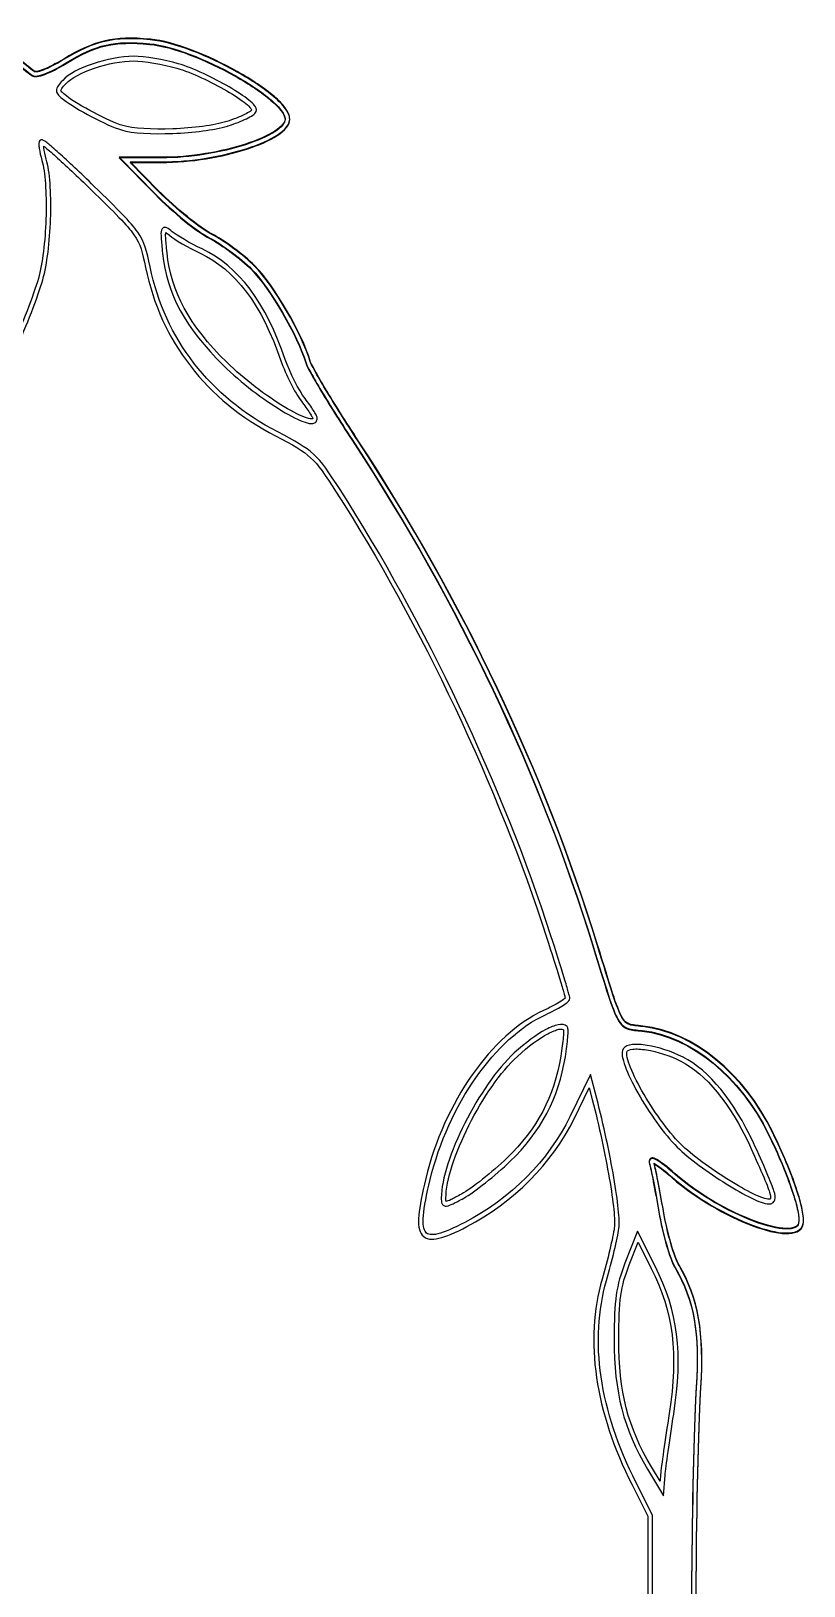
# Model space of a CAD drawing. Extents: x 50.4 to 118.3, y 31.2 to 110.8.
# Drawn here: x 103.13 to 118.32, y 71.01 to 101.59 of the extents above; entities that cross this region are included whole.
import ezdxf

# ---------------------------------------------------------------- set-up
doc = ezdxf.new("R2010")
doc.units = 0
doc.layers.get('0').update_dxf_attribs({"linetype": 'CONTINUOUS'})

msp = doc.modelspace()

# ---------------------------------------------------------------- linework, layer by layer
at = {"color": 7}
for p, q in [((105.142501, 101.00111), (105.142506, 101.00111)), ((105.142512, 101.091593), (105.142506, 101.091545)), ((105.690273, 99.105109), (104.858799, 99.105109)), ((104.858799, 99.105109), (105.564183, 98.38939)), ((103.426911, 99.066877), (103.426911, 99.067406)), ((105.628858, 98.452525), (105.074887, 99.014764)), ((105.074887, 99.014764), (105.690352, 99.014764)), ((105.733662, 97.723267), (105.733683, 97.723267)), ((105.776133, 97.624027), (105.776059, 97.624048)), ((113.487219, 82.042042), (113.487213, 82.042053)), ((113.504811, 81.953687), (113.504782, 81.953687)), ((114.950184, 81.653975), (114.950171, 81.653965)), ((114.95945, 81.564051), (114.959458, 81.564046)), ((114.126044, 81.065801), (113.72142, 80.234327)), ((114.248001, 80.596063), (114.126044, 81.065801)), ((113.802438, 80.194692), (114.100094, 80.806025)), ((114.100094, 80.806025), (114.160554, 80.57348)), ((115.287129, 79.312545), (115.2866, 79.312545)), ((115.049893, 77.985453), (114.803912, 77.355001)), ((115.399225, 77.293507), (115.049893, 77.985453)), ((114.888145, 77.322458), (115.060741, 77.764278)), ((115.060741, 77.764278), (115.318606, 77.252682)), ((114.681439, 75.854319), (114.681439, 75.854848)), ((115.245748, 73.303569), (115.559422, 72.775953)), ((115.493276, 73.064307), (115.323779, 73.349562)), ((115.504124, 73.194532), (115.493276, 73.064307)), ((115.559422, 72.775953), (115.594045, 73.187298)), ((114.942927, 72.995131), (115.255572, 72.378115)), ((115.345617, 72.399147), (115.023672, 73.0358)), ((115.255572, 72.378115), (115.255572, 70.663491)), ((115.345617, 70.663334), (115.345617, 72.399147))]:
    msp.add_line(p, q, dxfattribs=at)
at = {"color": 5}
for p, q in [((105.689673, 99.093425), (104.858198, 99.093425)), ((104.858198, 99.093425), (105.563583, 98.377706)), ((105.628257, 98.440841), (105.074286, 99.00308)), ((105.074286, 99.00308), (105.689752, 99.00308))]:
    msp.add_line(p, q, dxfattribs=at)
for points in [[(103.193263, 100.785425), (103.1396, 100.82698), (102.686525, 101.183919), (102.189709, 101.576074)], [(102.133818, 101.505157), (102.630674, 101.112971), (103.080952, 100.758083), (103.137891, 100.713992)], [(105.471161, 101.416369), (104.745163, 101.482202), (104.388647, 101.400308), (103.76739, 101.026214)], [(103.813819, 100.949125), (104.427353, 101.318576), (104.7457, 101.391389), (105.462813, 101.326363)], [(105.462813, 101.326363), (105.904766, 101.286289), (106.579366, 101.016194), (107.136613, 100.702629)], [(107.180618, 100.781265), (106.615733, 101.099131), (105.940654, 101.3738), (105.471161, 101.416369)], [(103.76739, 101.026214), (103.607055, 100.929665), (103.467651, 100.859553), (103.363797, 100.820024)], [(103.396272, 100.735186), (103.508294, 100.777821), (103.650391, 100.850716), (103.813819, 100.949125)], [(103.137891, 100.713992), (103.169934, 100.689175), (103.208283, 100.688804), (103.250029, 100.69436)], [(103.238223, 100.784366), (103.207603, 100.780292), (103.192273, 100.786218), (103.193263, 100.785425)], [(103.363797, 100.820024), (103.311867, 100.80026), (103.268841, 100.788433), (103.238223, 100.784366)], [(103.250029, 100.69436), (103.291772, 100.69989), (103.340262, 100.71386), (103.396272, 100.735186)], [(107.136613, 100.702629), (107.415237, 100.545847), (107.665073, 100.37781), (107.843548, 100.224622)], [(107.902536, 100.29344), (107.717177, 100.452539), (107.463061, 100.622335), (107.180618, 100.781265)], [(107.843548, 100.224622), (107.932784, 100.148028), (108.004187, 100.075365), (108.051804, 100.01068)], [(108.124747, 100.063998), (108.070989, 100.137023), (107.995217, 100.213893), (107.902536, 100.29344)], [(108.051804, 100.01068), (108.099418, 99.945997), (108.121566, 99.890173), (108.121566, 99.852036)], [(108.212078, 99.852125), (108.212078, 99.921544), (108.178502, 99.990971), (108.124747, 100.063998)], [(108.121566, 99.852036), (108.121566, 99.786091), (108.053836, 99.69691), (107.916411, 99.607605)], [(107.965581, 99.531731), (108.1136, 99.627918), (108.212078, 99.732261), (108.212078, 99.852125)], [(107.916411, 99.607605), (107.778984, 99.518298), (107.579337, 99.430266), (107.343834, 99.353873)], [(107.371819, 99.267664), (107.612376, 99.345694), (107.817565, 99.435542), (107.965581, 99.531731)], [(107.343834, 99.353873), (106.872831, 99.201092), (106.256812, 99.093425), (105.689673, 99.093425)], [(105.689752, 99.00308), (106.26824, 99.00308), (106.890706, 99.111602), (107.371819, 99.267664)], [(105.563583, 98.377706), (105.912843, 98.023193), (106.388776, 97.635679), (106.641553, 97.505925)], [(106.682974, 97.586112), (106.455276, 97.702992), (105.971591, 98.092345), (105.628257, 98.440841)], [(107.524783, 96.959796), (107.303536, 97.18104), (106.930817, 97.458892), (106.682974, 97.586112)], [(106.641553, 97.505925), (106.874183, 97.386513), (107.24878, 97.107986), (107.460624, 96.896142)], [(108.613604, 95.088075), (108.454526, 95.630751), (107.90128, 96.583296), (107.524783, 96.959796)], [(107.460624, 96.896142), (107.813721, 96.543048), (108.376307, 95.577499), (108.527226, 95.062662)], [(108.527226, 95.062662), (108.539767, 95.019865), (108.573155, 94.955619), (108.626444, 94.859057)], [(108.705589, 94.903073), (108.653186, 94.998032), (108.619256, 95.068795), (108.613604, 95.088075)], [(108.626444, 94.859057), (108.679734, 94.762495), (108.751936, 94.638254), (108.838317, 94.494739)], [(108.915912, 94.541337), (108.829912, 94.68422), (108.757993, 94.808114), (108.705589, 94.903073)], [(109.559283, 93.520212), (109.316216, 93.892238), (109.087915, 94.255571), (108.915912, 94.541337)], [(108.838317, 94.494739), (109.011082, 94.207706), (109.240122, 93.843406), (109.483758, 93.470513)], [(109.483758, 93.470513), (111.546881, 90.312793), (113.125607, 86.986581), (114.171841, 83.594628)], [(114.258222, 83.621592), (113.209345, 87.022107), (111.626751, 90.355849), (109.559283, 93.520212)], [(114.171841, 83.594628), (114.43426, 82.74386), (114.547896, 82.34802), (114.663286, 82.144587)], [(114.741912, 82.189119), (114.639402, 82.369843), (114.520774, 82.770387), (114.258222, 83.621592)], [(114.663286, 82.144587), (114.720981, 82.042873), (114.785024, 81.987282), (114.863274, 81.960104)], [(114.892807, 82.045458), (114.833934, 82.06591), (114.793167, 82.098758), (114.741912, 82.189119)], [(114.863274, 81.960104), (114.941522, 81.932926), (115.027337, 81.930806), (115.143359, 81.917728)], [(115.153773, 82.007218), (115.034544, 82.020659), (114.951682, 82.025024), (114.892807, 82.045458)], [(117.709175, 79.917425), (117.13958, 81.081176), (116.151721, 81.894738), (115.153773, 82.007218)], [(115.143359, 81.917728), (116.099497, 81.80996), (117.069224, 81.019629), (117.627961, 79.87806)], [(117.627961, 79.87806), (117.822631, 79.480331), (117.981865, 79.096738), (118.086333, 78.785619)], [(118.172196, 78.814131), (118.066042, 79.130266), (117.905366, 79.516584), (117.709175, 79.917425)], [(115.279278, 79.354087), (115.277162, 79.334826), (115.280601, 79.3189), (115.285999, 79.300861)], [(115.320104, 79.40783), (115.29772, 79.399627), (115.28152, 79.373344), (115.279278, 79.354087)], [(115.285999, 79.300861), (115.298593, 79.258872), (115.327594, 79.125837), (115.360932, 78.954627)], [(115.377465, 79.406242), (115.360532, 79.411692), (115.342474, 79.416005), (115.320104, 79.40783)], [(115.449879, 78.972257), (115.418232, 79.13479), (115.39352, 79.248167), (115.377016, 79.307118)], [(115.377016, 79.307118), (115.380482, 79.305266), (115.38191, 79.305266), (115.3858, 79.302991)], [(115.430692, 79.381451), (115.411218, 79.392642), (115.394407, 79.400818), (115.377465, 79.406242)], [(115.3858, 79.302991), (115.450093, 79.266034), (115.567291, 79.174962), (115.73048, 79.032206)], [(115.789842, 79.100331), (115.625031, 79.244502), (115.508561, 79.336688), (115.430692, 79.381451)], [(115.360932, 78.954627), (115.394266, 78.783418), (115.433245, 78.571228), (115.46945, 78.359315)], [(115.558401, 78.374359), (115.522079, 78.586962), (115.483381, 78.800206), (115.449879, 78.972257)], [(115.73048, 79.032206), (116.197941, 78.623284), (116.80444, 78.280032), (117.309196, 78.091178)], [(117.340653, 78.175837), (116.847363, 78.360402), (116.24695, 78.700463), (115.789842, 79.100331)], [(118.086333, 78.785619), (118.138567, 78.63006), (118.177117, 78.492244), (118.199503, 78.380992)], [(118.287951, 78.399169), (118.264456, 78.515908), (118.225271, 78.656066), (118.172196, 78.814131)], [(115.46945, 78.359315), (115.506048, 78.145103), (115.559475, 77.915587), (115.616728, 77.717494)], [(115.703612, 77.742875), (115.647343, 77.937558), (115.594328, 78.16406), (115.558401, 78.374359)], [(118.199503, 78.380992), (118.221887, 78.269743), (118.226634, 78.183621), (118.217601, 78.139147)], [(118.306551, 78.12115), (118.320653, 78.19049), (118.311446, 78.282432), (118.287951, 78.399169)], [(117.309196, 78.091178), (117.561574, 77.996751), (117.787663, 77.9408), (117.962902, 77.936148)], [(117.965421, 78.026493), (117.80778, 78.030673), (117.587294, 78.083556), (117.340653, 78.175837)], [(118.147838, 78.054398), (118.106743, 78.03474), (118.04424, 78.024403), (117.965421, 78.026493)], [(118.217601, 78.139147), (118.209346, 78.098579), (118.188933, 78.074044), (118.147838, 78.054398)], [(118.187179, 77.972841), (118.247922, 78.001879), (118.292936, 78.054187), (118.306551, 78.12115)], [(115.616728, 77.717494), (115.673981, 77.519403), (115.733214, 77.354475), (115.787779, 77.260675)], [(115.865876, 77.306207), (115.820724, 77.383828), (115.759881, 77.54819), (115.703612, 77.742875)], [(117.962902, 77.936148), (118.050522, 77.933767), (118.126433, 77.943795), (118.187179, 77.972841)], [(115.787779, 77.260675), (116.161521, 76.618153), (116.275181, 75.981401), (116.203772, 74.904746)], [(116.293757, 74.89912), (116.365742, 75.984529), (116.248765, 76.647963), (115.865876, 77.306207)], [(116.203772, 74.904746), (116.167056, 74.351139), (116.127879, 72.785436), (116.116439, 71.41917)], [(116.206939, 71.418196), (116.218369, 72.783311), (116.257507, 74.352552), (116.293757, 74.89912)], [(116.116439, 71.41917), (116.093155, 68.639177), (116.044657, 67.774836), (115.793978, 65.690321)], [(115.883447, 65.679529), (116.134311, 67.76561), (116.183653, 68.637301), (116.206939, 71.418196)]]:
    msp.add_open_spline(points, degree=3, dxfattribs=at)
at = {"color": 7}
for points in [[(103.193863, 100.797109), (103.140198, 100.838667), (102.687123, 101.195603), (102.190309, 101.587758)], [(102.134419, 101.516841), (102.631272, 101.124655), (103.081561, 100.769764), (103.138491, 100.725676)], [(105.471762, 101.428053), (104.745774, 101.493886), (104.389256, 101.411992), (103.767991, 101.037898)], [(103.81442, 100.960809), (104.427962, 101.33026), (104.746311, 101.403073), (105.463414, 101.338047)], [(105.463414, 101.338047), (105.905364, 101.297973), (106.579964, 101.027878), (107.137213, 100.714313)], [(107.181219, 100.792949), (106.616331, 101.110815), (105.941249, 101.385484), (105.471762, 101.428053)], [(103.767991, 101.037898), (103.607664, 100.941349), (103.468252, 100.871237), (103.364398, 100.831708)], [(103.396873, 100.74687), (103.508892, 100.789505), (103.651, 100.8624), (103.81442, 100.960809)], [(104.347722, 100.946334), (104.088835, 100.859114), (103.863585, 100.74611), (103.748276, 100.618705)], [(105.142506, 101.091545), (104.898373, 101.091545), (104.606609, 101.033554), (104.347722, 100.946334)], [(104.376657, 100.86055), (104.627521, 100.945069), (104.912896, 101.00111), (105.142501, 101.00111)], [(105.142506, 101.00111), (105.338607, 101.00111), (105.728778, 100.936933), (105.993618, 100.859)], [(106.01946, 100.945349), (105.744865, 101.02615), (105.357623, 101.091593), (105.142512, 101.091593)], [(107.019915, 100.490078), (106.709043, 100.671966), (106.320474, 100.85678), (106.01946, 100.945349)], [(103.138491, 100.725676), (103.170538, 100.700859), (103.208884, 100.700488), (103.25063, 100.706044)], [(103.238824, 100.79605), (103.208201, 100.791976), (103.192882, 100.797902), (103.193863, 100.797109)], [(103.364398, 100.831708), (103.312471, 100.811944), (103.269444, 100.800117), (103.238824, 100.79605)], [(103.25063, 100.706044), (103.292376, 100.711574), (103.340863, 100.725544), (103.396873, 100.74687)], [(103.748276, 100.618705), (103.709774, 100.576158), (103.680321, 100.542971), (103.658876, 100.512253)], [(103.815449, 100.557727), (103.907945, 100.659927), (104.125789, 100.776032), (104.376657, 100.86055)], [(105.993618, 100.859), (106.282016, 100.774145), (106.668946, 100.590739), (106.974436, 100.412)], [(107.137213, 100.714313), (107.415838, 100.557531), (107.665671, 100.389494), (107.844148, 100.236306)], [(107.903137, 100.305124), (107.717778, 100.464223), (107.463661, 100.634019), (107.181219, 100.792949)], [(103.658876, 100.512253), (103.637419, 100.481535), (103.622218, 100.450248), (103.623734, 100.415101)], [(103.623734, 100.415101), (103.625322, 100.379953), (103.64461, 100.350638), (103.669211, 100.324666)], [(103.669211, 100.324666), (103.693817, 100.298684), (103.725586, 100.272731), (103.767395, 100.239917)], [(103.714156, 100.419233), (103.713915, 100.42479), (103.716934, 100.437172), (103.733285, 100.460577)], [(103.734317, 100.386679), (103.716855, 100.405094), (103.714394, 100.413669), (103.714156, 100.419233)], [(103.733285, 100.460577), (103.749636, 100.483993), (103.777354, 100.515626), (103.815449, 100.557727)], [(103.823201, 100.31123), (103.781945, 100.343608), (103.751766, 100.368251), (103.734317, 100.386679)], [(104.930109, 99.729354), (104.66633, 99.809887), (104.048089, 100.134706), (103.823201, 100.31123)], [(106.974436, 100.412), (107.12718, 100.322631), (107.260006, 100.234512), (107.349608, 100.16137)], [(107.406972, 100.231181), (107.31124, 100.309331), (107.175353, 100.399136), (107.019915, 100.490078)], [(103.767395, 100.239917), (104.012037, 100.047888), (104.614403, 99.731396), (104.903762, 99.643054)], [(107.432284, 100.007891), (107.406302, 99.989873), (107.368311, 99.96791), (107.322213, 99.945362)], [(107.349608, 100.16137), (107.394407, 100.124797), (107.428517, 100.091621), (107.447792, 100.0668)], [(107.51911, 100.122143), (107.492631, 100.15624), (107.45484, 100.192104), (107.406972, 100.231181)], [(107.467424, 100.036828), (107.470202, 100.045163), (107.458269, 100.025901), (107.432284, 100.007891)], [(107.447792, 100.0668), (107.46708, 100.041983), (107.464831, 100.029021), (107.467424, 100.036828)], [(107.483971, 99.933525), (107.515874, 99.955644), (107.54051, 99.971894), (107.552699, 100.008455)], [(107.552699, 100.008455), (107.567251, 100.052127), (107.545582, 100.088046), (107.51911, 100.122143)], [(107.844148, 100.236306), (107.933384, 100.159712), (108.004787, 100.087049), (108.052404, 100.022364)], [(108.125347, 100.075682), (108.071589, 100.148708), (107.995818, 100.225577), (107.903137, 100.305124)], [(108.052404, 100.022364), (108.100019, 99.957681), (108.122167, 99.901857), (108.122167, 99.86372)], [(108.212678, 99.863809), (108.212678, 99.933228), (108.179103, 100.002655), (108.125347, 100.075682)], [(105.911962, 99.665277), (105.511282, 99.649772), (105.119985, 99.671389), (104.930109, 99.729354)], [(106.972881, 99.809453), (106.727379, 99.732441), (106.312645, 99.680789), (105.911962, 99.665277)], [(105.915068, 99.574842), (106.315904, 99.590373), (106.723905, 99.640734), (106.986321, 99.721085)], [(107.322213, 99.945362), (107.230016, 99.900266), (107.105466, 99.851046), (106.972881, 99.809453)], [(106.986321, 99.721085), (106.989629, 99.722144), (106.996508, 99.722144), (106.999762, 99.723202)], [(106.999762, 99.723202), (107.136364, 99.766054), (107.26439, 99.816526), (107.362014, 99.864278)], [(107.362014, 99.864278), (107.410827, 99.888143), (107.452065, 99.911411), (107.483971, 99.933525)], [(108.122167, 99.86372), (108.122167, 99.797775), (108.054439, 99.708594), (107.917012, 99.619289)], [(107.966182, 99.543415), (108.1142, 99.639602), (108.212678, 99.743945), (108.212678, 99.863809)], [(103.2838, 99.398513), (103.281419, 99.387454), (103.280837, 99.3765), (103.280705, 99.364408)], [(103.302401, 99.435206), (103.288722, 99.421527), (103.286076, 99.409594), (103.2838, 99.398513)], [(103.313778, 99.44399), (103.309862, 99.441873), (103.302586, 99.435364), (103.302401, 99.435206)], [(103.324626, 99.448117), (103.321133, 99.447324), (103.317694, 99.446001), (103.313778, 99.44399)], [(103.341691, 99.449176), (103.337299, 99.449705), (103.331637, 99.449969), (103.324626, 99.448117)], [(103.360291, 99.444519), (103.355555, 99.446371), (103.350449, 99.448329), (103.341691, 99.449176)], [(103.386141, 99.430046), (103.377198, 99.435841), (103.369764, 99.44063), (103.360291, 99.444519)], [(103.453319, 99.379921), (103.426003, 99.401855), (103.404014, 99.418465), (103.386141, 99.430046)], [(104.903762, 99.643054), (105.119466, 99.577205), (105.509192, 99.559126), (105.915068, 99.574842)], [(107.917012, 99.619289), (107.779585, 99.529982), (107.579941, 99.44195), (107.344435, 99.365557)], [(107.37242, 99.279348), (107.612979, 99.357378), (107.818166, 99.447226), (107.966182, 99.543415)], [(103.280705, 99.364408), (103.28044, 99.340225), (103.282821, 99.311695), (103.287425, 99.278625)], [(103.287425, 99.278625), (103.296712, 99.212485), (103.31495, 99.128908), (103.340135, 99.041947)], [(103.376786, 99.291164), (103.374669, 99.306033), (103.375198, 99.314765), (103.37414, 99.326822)], [(103.37414, 99.326822), (103.382368, 99.320551), (103.386998, 99.31772), (103.396867, 99.309783)], [(103.426911, 99.067406), (103.402807, 99.150641), (103.385252, 99.23082), (103.376786, 99.291164)], [(103.396867, 99.309783), (103.449025, 99.26792), (103.523296, 99.203716), (103.613392, 99.122712)], [(103.673979, 99.189752), (103.583176, 99.271389), (103.507953, 99.336074), (103.453319, 99.379921)], [(103.613392, 99.122712), (103.793586, 98.960705), (104.037437, 98.731432), (104.300689, 98.474173)], [(104.363859, 98.538628), (104.099873, 98.796605), (103.855581, 99.026477), (103.673979, 99.189752)], [(107.344435, 99.365557), (106.873429, 99.212776), (106.25741, 99.105109), (105.690273, 99.105109)], [(105.690352, 99.014764), (106.268835, 99.014764), (106.891304, 99.123286), (107.37242, 99.279348)], [(103.340135, 99.041947), (103.404355, 98.818009), (103.432007, 98.403217), (103.421783, 97.97121)], [(103.512178, 97.969268), (103.522523, 98.406312), (103.497176, 98.821843), (103.426911, 99.066877)], [(104.300689, 98.474173), (104.779024, 98.006715), (105.01779, 97.771815), (105.149732, 97.582755)], [(105.223754, 97.63429), (105.0828, 97.836262), (104.842204, 98.071159), (104.363859, 98.538628)], [(105.564183, 98.38939), (105.913457, 98.03488), (106.389371, 97.647363), (106.642154, 97.517609)], [(106.683575, 97.597796), (106.455874, 97.714676), (105.97221, 98.104026), (105.628858, 98.452525)], [(103.421783, 97.97121), (103.41157, 97.539207), (103.364469, 97.086989), (103.285875, 96.78162)], [(103.373169, 96.759522), (103.454912, 97.077117), (103.501836, 97.532224), (103.512178, 97.969268)], [(105.149732, 97.582755), (105.281677, 97.393697), (105.312348, 97.247213), (105.377626, 96.935766)], [(105.466118, 96.954229), (105.400824, 97.265747), (105.364709, 97.43232), (105.223754, 97.63429)], [(105.690276, 97.671591), (105.678422, 97.632933), (105.680248, 97.587091), (105.684587, 97.514495)], [(105.733683, 97.723267), (105.709368, 97.713689), (105.696205, 97.690919), (105.690276, 97.671591)], [(105.797226, 97.71861), (105.780319, 97.726336), (105.757969, 97.732845), (105.733662, 97.723267)], [(105.774546, 97.520157), (105.77108, 97.577963), (105.773487, 97.605596), (105.776133, 97.624027)], [(105.776059, 97.624048), (105.791643, 97.614126), (105.811979, 97.600421), (105.845306, 97.572372)], [(105.903162, 97.641095), (105.861395, 97.676242), (105.83105, 97.70314), (105.797226, 97.71861)], [(105.845306, 97.572372), (105.949565, 97.484642), (106.213955, 97.333165), (106.449402, 97.222006)], [(106.48814, 97.303648), (106.258132, 97.412239), (105.987284, 97.570311), (105.903162, 97.641095)], [(107.525383, 96.97148), (107.304123, 97.192722), (106.931423, 97.470574), (106.683575, 97.597796)], [(105.684587, 97.514495), (105.688953, 97.441898), (105.698107, 97.344624), (105.71094, 97.216322)], [(105.800898, 97.225601), (105.788092, 97.35376), (105.778726, 97.450561), (105.774546, 97.520157)], [(108.125765, 95.129104), (107.739487, 96.251824), (107.207463, 96.964053), (106.48814, 97.303648)], [(106.642154, 97.517609), (106.874789, 97.398197), (107.249362, 97.119673), (107.461225, 96.907826)], [(107.976559, 93.703783), (106.633769, 94.401741), (105.765351, 95.526783), (105.466118, 96.954229)], [(105.71094, 97.216322), (105.789804, 96.427499), (106.160348, 95.748811), (106.910349, 95.009737)], [(106.973952, 95.074311), (106.232973, 95.804495), (105.877503, 96.459384), (105.800898, 97.225601)], [(106.449402, 97.222006), (107.140256, 96.895851), (107.658712, 96.2099), (108.040519, 95.100172)], [(108.614205, 95.099759), (108.455132, 95.642435), (107.901864, 96.59498), (107.525383, 96.97148)], [(103.285875, 96.78162), (103.208982, 96.482842), (102.9862, 95.893517), (102.794432, 95.482992)], [(102.876559, 95.444874), (103.070975, 95.861071), (103.293003, 96.448031), (103.373169, 96.759522)], [(105.377626, 96.935766), (105.682119, 95.483228), (106.570624, 94.332782), (107.934575, 93.623823)], [(107.461225, 96.907826), (107.814306, 96.554729), (108.376913, 95.589183), (108.527826, 95.074346)], [(108.514372, 94.361709), (108.393664, 94.51997), (108.214245, 94.871873), (108.125765, 95.129104)], [(106.910349, 95.009737), (107.253005, 94.672073), (107.696743, 94.338984), (108.057048, 94.120904)], [(108.103599, 94.198398), (107.750107, 94.412353), (107.309978, 94.74318), (106.973952, 95.074311)], [(108.040519, 95.100172), (108.132803, 94.831887), (108.309376, 94.481557), (108.442564, 94.306938)], [(108.527826, 95.074346), (108.540367, 95.031555), (108.573755, 94.967303), (108.627045, 94.870741)], [(108.70619, 94.914757), (108.653784, 95.009716), (108.619862, 95.080474), (108.614205, 95.099759)], [(108.627045, 94.870741), (108.680335, 94.774179), (108.752534, 94.649938), (108.838918, 94.506423)], [(108.916512, 94.553021), (108.83051, 94.695904), (108.758596, 94.819798), (108.70619, 94.914757)], [(108.838918, 94.506423), (109.011686, 94.21939), (109.240722, 93.85509), (109.484358, 93.482197)], [(109.559884, 93.531896), (109.316816, 93.903922), (109.088518, 94.267255), (108.916512, 94.553021)], [(108.542333, 93.979804), (108.436384, 94.013594), (108.280346, 94.091419), (108.103599, 94.198398)], [(108.442564, 94.306938), (108.505331, 94.224642), (108.562349, 94.143198), (108.603277, 94.079044)], [(108.679221, 94.127616), (108.636472, 94.194622), (108.578549, 94.277566), (108.514372, 94.361709)], [(108.057048, 94.120904), (108.237203, 94.011864), (108.395595, 93.931576), (108.514901, 93.893526)], [(108.514901, 93.893526), (108.574557, 93.874503), (108.623931, 93.864562), (108.668897, 93.872333)], [(108.653437, 93.961204), (108.636239, 93.958241), (108.595308, 93.962791), (108.542333, 93.979804)], [(108.603277, 94.079044), (108.62373, 94.046969), (108.640078, 94.018994), (108.650818, 93.998431)], [(108.650818, 93.998431), (108.656189, 93.988139), (108.660025, 93.979672), (108.662195, 93.974142)], [(108.663253, 93.9643), (108.66347, 93.964546), (108.66193, 93.962712), (108.653437, 93.961204)], [(108.662195, 93.974142), (108.664312, 93.968612), (108.664312, 93.964644), (108.664312, 93.972555)], [(108.664312, 93.972555), (108.664312, 93.964353), (108.662989, 93.964035), (108.663253, 93.9643)], [(108.668897, 93.872333), (108.691386, 93.876222), (108.713902, 93.886277), (108.730394, 93.90489)], [(108.730897, 94.040283), (108.718197, 94.064598), (108.700594, 94.094112), (108.679221, 94.127616)], [(108.730394, 93.90489), (108.746877, 93.923517), (108.754153, 93.948528), (108.754153, 93.972586)], [(108.746401, 94.00721), (108.742379, 94.017449), (108.737247, 94.028112), (108.730897, 94.040283)], [(108.754153, 93.972586), (108.754153, 93.988673), (108.750423, 93.996955), (108.746401, 94.00721)], [(107.934575, 93.623823), (108.630022, 93.262342), (108.679927, 93.21628), (109.126234, 92.520532)], [(109.202323, 92.568966), (108.755132, 93.266091), (108.673614, 93.341463), (107.976559, 93.703783)], [(109.484358, 93.482197), (111.547471, 90.324477), (113.1262, 86.998265), (114.172442, 83.606312)], [(114.258823, 83.633276), (113.209938, 87.033791), (111.627341, 90.367533), (109.559884, 93.531896)], [(109.126234, 92.520532), (110.798853, 89.913071), (112.306185, 86.722707), (113.261383, 83.768094)], [(113.347288, 83.795343), (112.389391, 86.758301), (110.879699, 89.954087), (109.202323, 92.568966)], [(113.609805, 82.963353), (113.542464, 83.184743), (113.44937, 83.479592), (113.347288, 83.795343)], [(113.261383, 83.768094), (113.363322, 83.452777), (113.455741, 83.157811), (113.522866, 82.937138)], [(114.172442, 83.606312), (114.434855, 82.755544), (114.548497, 82.359704), (114.663887, 82.156271)], [(114.742513, 82.200803), (114.640005, 82.381527), (114.521369, 82.782071), (114.258823, 83.633276)], [(113.522866, 82.937138), (113.556428, 82.826802), (113.58376, 82.734774), (113.602447, 82.66842)], [(113.689387, 82.693084), (113.67039, 82.760497), (113.643476, 82.852657), (113.609805, 82.963353)], [(113.602447, 82.66842), (113.611787, 82.635243), (113.618878, 82.608576), (113.62364, 82.589354)], [(113.6288, 82.569722), (113.625254, 82.565674), (113.619328, 82.56025), (113.6102, 82.552683)], [(113.62364, 82.589354), (113.627133, 82.575278), (113.628138, 82.571812), (113.6288, 82.569722)], [(113.711612, 82.610918), (113.706452, 82.631767), (113.698885, 82.659376), (113.689387, 82.693084)], [(113.720396, 82.562343), (113.720396, 82.583139), (113.716771, 82.590074), (113.711612, 82.610918)], [(113.200408, 82.322207), (112.183151, 81.855532), (111.248621, 80.513253), (110.885819, 79.020083)], [(113.517701, 82.488088), (113.437257, 82.438468), (113.324383, 82.379079), (113.200408, 82.322207)], [(113.238246, 82.239882), (113.365145, 82.298095), (113.480461, 82.359082), (113.565355, 82.411448)], [(113.6102, 82.552683), (113.589827, 82.53575), (113.557923, 82.512897), (113.517701, 82.488088)], [(113.565355, 82.411448), (113.607802, 82.437642), (113.642259, 82.461214), (113.668194, 82.482761)], [(113.668194, 82.482761), (113.681158, 82.49353), (113.692191, 82.50369), (113.701266, 82.5148)], [(113.701266, 82.5148), (113.710342, 82.525912), (113.720396, 82.537924), (113.720396, 82.562343)], [(110.973783, 78.99822), (111.331071, 80.468703), (112.262023, 81.792035), (113.238246, 82.239882)], [(113.487213, 82.042053), (113.417932, 82.028136), (113.337605, 81.995735), (113.247435, 81.947486)], [(113.664468, 82.008969), (113.621246, 82.052194), (113.5565, 82.055951), (113.487219, 82.042042)], [(113.504782, 81.953687), (113.556381, 81.964059), (113.581638, 81.955804), (113.594182, 81.945935)], [(113.683068, 81.965562), (113.681216, 81.978421), (113.684127, 81.989401), (113.664468, 82.008969)], [(113.686164, 81.921638), (113.685971, 81.938387), (113.684841, 81.9527), (113.683068, 81.965562)], [(114.663887, 82.156271), (114.721582, 82.054557), (114.785624, 81.998966), (114.863875, 81.971788)], [(114.893408, 82.057142), (114.834535, 82.077594), (114.793768, 82.110442), (114.742513, 82.200803)], [(114.863875, 81.971788), (114.942123, 81.94461), (115.027938, 81.94249), (115.14396, 81.929412)], [(115.154374, 82.018902), (115.035145, 82.032343), (114.952283, 82.036708), (114.893408, 82.057142)], [(117.709775, 79.929109), (117.140175, 81.09286), (116.152306, 81.906422), (115.154374, 82.018902)], [(113.247435, 81.947486), (113.067095, 81.850987), (112.848189, 81.691414), (112.626286, 81.4886)], [(112.687288, 81.421936), (112.904725, 81.62067), (113.119281, 81.776641), (113.289837, 81.867904)], [(113.289837, 81.867904), (113.375115, 81.913537), (113.449632, 81.942609), (113.504811, 81.953687)], [(113.590081, 81.800724), (113.581931, 81.701111), (113.56513, 81.567528), (113.542022, 81.425555)], [(113.595769, 81.920614), (113.596034, 81.891976), (113.594182, 81.850532), (113.590081, 81.800724)], [(113.594182, 81.945935), (113.594975, 81.939479), (113.595505, 81.932124), (113.595769, 81.920614)], [(113.631395, 81.411075), (113.654837, 81.555108), (113.671554, 81.690459), (113.679973, 81.79348)], [(113.679973, 81.79348), (113.68418, 81.844991), (113.686561, 81.888145), (113.686164, 81.921638)], [(114.950171, 81.653965), (114.869719, 81.645763), (114.801658, 81.625742), (114.76672, 81.569213)], [(115.238538, 81.638471), (115.129194, 81.655933), (115.030634, 81.662177), (114.950184, 81.653975)], [(115.14396, 81.929412), (116.100082, 81.821644), (117.06982, 81.031313), (117.628562, 79.889744)], [(112.626286, 81.4886), (112.284269, 81.176021), (111.928767, 80.647662), (111.655802, 80.105221)], [(111.736441, 80.064396), (112.005787, 80.59964), (112.359829, 81.122658), (112.687288, 81.421936)], [(113.542022, 81.425555), (113.412873, 80.632046), (113.07544, 79.992709), (112.484207, 79.423093)], [(112.546707, 79.357969), (113.149962, 79.939166), (113.499455, 80.600407), (113.631395, 81.411075)], [(114.76672, 81.569213), (114.741478, 81.52837), (114.74259, 81.479969), (114.751215, 81.423486)], [(114.751215, 81.423486), (114.759841, 81.367006), (114.778965, 81.300717), (114.80651, 81.226083)], [(114.840599, 81.436927), (114.833456, 81.483779), (114.839276, 81.514611), (114.843695, 81.521678)], [(114.891241, 81.257611), (114.86502, 81.328646), (114.847746, 81.390077), (114.840599, 81.436927)], [(114.843695, 81.521678), (114.852506, 81.535939), (114.891166, 81.557098), (114.95945, 81.564051)], [(114.959458, 81.564046), (115.027744, 81.571005), (115.119978, 81.566163), (115.224041, 81.549573)], [(115.224041, 81.549573), (115.432171, 81.516358), (115.687221, 81.436972), (115.904105, 81.326331)], [(115.944954, 81.40696), (115.718185, 81.522647), (115.457229, 81.603572), (115.238538, 81.638471)], [(117.3304, 79.719726), (116.947683, 80.545339), (116.460691, 81.143843), (115.944954, 81.40696)], [(114.80651, 81.226083), (114.861599, 81.076813), (114.950735, 80.894121), (115.059209, 80.701568)], [(115.137737, 80.746015), (115.030925, 80.935618), (114.943673, 81.115543), (114.891241, 81.257611)], [(115.904105, 81.326331), (116.390663, 81.078096), (116.871348, 80.495563), (117.248726, 79.68147)], [(115.892731, 79.703184), (115.644501, 79.947339), (115.351362, 80.366804), (115.137737, 80.746015)], [(114.160554, 80.57348), (114.29587, 80.05309), (114.415107, 79.4922), (114.494903, 79.025255)], [(114.583898, 79.040601), (114.503615, 79.510408), (114.384045, 80.072868), (114.248001, 80.596063)], [(115.059209, 80.701568), (115.276154, 80.316459), (115.570143, 79.894401), (115.829704, 79.639099)], [(113.72142, 80.234327), (113.306093, 79.380837), (112.549294, 78.618601), (111.654878, 78.154869)], [(111.696106, 78.074409), (112.607894, 78.547148), (113.377501, 79.321451), (113.802438, 80.194692)], [(111.655802, 80.105221), (111.382834, 79.56278), (111.192262, 79.009481), (111.192262, 78.634511)], [(111.282723, 78.634511), (111.282723, 78.978069), (111.467098, 79.529154), (111.736441, 80.064396)], [(117.628562, 79.889744), (117.823223, 79.492015), (117.982468, 79.108422), (118.086934, 78.797303)], [(118.172796, 78.825815), (118.066645, 79.14195), (117.905956, 79.528268), (117.709775, 79.929109)], [(115.829704, 79.639099), (116.059204, 79.413351), (116.436143, 79.137465), (116.791401, 78.91563)], [(116.839442, 78.992116), (116.488385, 79.211329), (116.113047, 79.486469), (115.892731, 79.703184)], [(117.248726, 79.68147), (117.341719, 79.480886), (117.432751, 79.275636), (117.505041, 79.106826)], [(117.588265, 79.1425), (117.515555, 79.312291), (117.423779, 79.518309), (117.3304, 79.719726)], [(112.484207, 79.423093), (112.195152, 79.144611), (111.785035, 78.820941), (111.589169, 78.713057)], [(111.633069, 78.633981), (111.848313, 78.752541), (112.252302, 79.074333), (112.546707, 79.357969)], [(115.279879, 79.365771), (115.277762, 79.34651), (115.281731, 79.330584), (115.287129, 79.312545)], [(115.320704, 79.419514), (115.298321, 79.411311), (115.282117, 79.385028), (115.279879, 79.365771)], [(115.2866, 79.312545), (115.299194, 79.270548), (115.328195, 79.137523), (115.361532, 78.966311)], [(115.378066, 79.417926), (115.361133, 79.423376), (115.343075, 79.427689), (115.320704, 79.419514)], [(115.45048, 78.983941), (115.418836, 79.146471), (115.39411, 79.259859), (115.377616, 79.318802)], [(115.377616, 79.318802), (115.381082, 79.31695), (115.382511, 79.31695), (115.3864, 79.314675)], [(115.431292, 79.393135), (115.411819, 79.404326), (115.395007, 79.412502), (115.378066, 79.417926)], [(115.3864, 79.314675), (115.450697, 79.277718), (115.567889, 79.186646), (115.731081, 79.04389)], [(115.790443, 79.112015), (115.625629, 79.256186), (115.509162, 79.348372), (115.431292, 79.393135)], [(110.885819, 79.020083), (110.812403, 78.717947), (110.765376, 78.480251), (110.750427, 78.29868)], [(110.840459, 78.291285), (110.854641, 78.463709), (110.900845, 78.69805), (110.973783, 78.99822)], [(114.494903, 79.025255), (114.534799, 78.791784), (114.564819, 78.581739), (114.582234, 78.412372)], [(114.672266, 78.421518), (114.654539, 78.593844), (114.62404, 78.805699), (114.583898, 79.040601)], [(115.361532, 78.966311), (115.394867, 78.795102), (115.433851, 78.582912), (115.470051, 78.370999)], [(115.559001, 78.386043), (115.522682, 78.598649), (115.483979, 78.81189), (115.45048, 78.983941)], [(115.731081, 79.04389), (116.198539, 78.634968), (116.805041, 78.291716), (117.309797, 78.102862)], [(117.341253, 78.187521), (116.847967, 78.372086), (116.247545, 78.712147), (115.790443, 79.112015)], [(116.791401, 78.91563), (116.969032, 78.804712), (117.140998, 78.70743), (117.286463, 78.637093)], [(117.325717, 78.718749), (117.184535, 78.787011), (117.014972, 78.88251), (116.839442, 78.992116)], [(117.505041, 79.106826), (117.57733, 78.938019), (117.631207, 78.802905), (117.646117, 78.753361)], [(117.732961, 78.779732), (117.714228, 78.841925), (117.660976, 78.972709), (117.588265, 79.1425)], [(111.192262, 78.634511), (111.192262, 78.594323), (111.191469, 78.562705), (111.204671, 78.530641)], [(111.288412, 78.568365), (111.286295, 78.575244), (111.282723, 78.598353), (111.282723, 78.634511)], [(111.385564, 78.605055), (111.335778, 78.580977), (111.301686, 78.569749), (111.288412, 78.568365)], [(111.589169, 78.713057), (111.501968, 78.665022), (111.435351, 78.629132), (111.385564, 78.605055)], [(111.424813, 78.523912), (111.47787, 78.549577), (111.545553, 78.585774), (111.633069, 78.633981)], [(117.286463, 78.637093), (117.431928, 78.566759), (117.54652, 78.521764), (117.631144, 78.520306)], [(117.632676, 78.610743), (117.584254, 78.611537), (117.466901, 78.650484), (117.325717, 78.718749)], [(117.656965, 78.614871), (117.654213, 78.613019), (117.646593, 78.610611), (117.632676, 78.610743)], [(117.646117, 78.753361), (117.665987, 78.687308), (117.668421, 78.642215), (117.663685, 78.625719)], [(117.663685, 78.625719), (117.661304, 78.617464), (117.659769, 78.616643), (117.656965, 78.614871)], [(117.705042, 78.538403), (117.727267, 78.552453), (117.742869, 78.576133), (117.75, 78.60093)], [(117.75, 78.60093), (117.764261, 78.650529), (117.754948, 78.706607), (117.732961, 78.779732)], [(118.086934, 78.797303), (118.139165, 78.641744), (118.177717, 78.503928), (118.200104, 78.392676)], [(118.288551, 78.410853), (118.265056, 78.527592), (118.225869, 78.66775), (118.172796, 78.825815)], [(110.750427, 78.29868), (110.735478, 78.11711), (110.749633, 77.98807), (110.818639, 77.905422)], [(110.887999, 77.963141), (110.847108, 78.012211), (110.826264, 78.118864), (110.840459, 78.291285)], [(111.204671, 78.530641), (111.211312, 78.514607), (111.223959, 78.497425), (111.241877, 78.487749)], [(111.241877, 78.487749), (111.259789, 78.478065), (111.279443, 78.476557), (111.297688, 78.478436)], [(111.297688, 78.478436), (111.33418, 78.482246), (111.371756, 78.498253), (111.424813, 78.523912)], [(114.582234, 78.412372), (114.599643, 78.243007), (114.603374, 78.112435), (114.594113, 78.047538)], [(114.683643, 78.034978), (114.695549, 78.118438), (114.689993, 78.249193), (114.672266, 78.421518)], [(115.470051, 78.370999), (115.506659, 78.156787), (115.560073, 77.927271), (115.617329, 77.729178)], [(115.704213, 77.754559), (115.647941, 77.949242), (115.594942, 78.175742), (115.559001, 78.386043)], [(117.631144, 78.520306), (117.657391, 78.519777), (117.682828, 78.524328), (117.705042, 78.538403)], [(118.200104, 78.392676), (118.222488, 78.281427), (118.227232, 78.195305), (118.218201, 78.150831)], [(118.307152, 78.132834), (118.321254, 78.202174), (118.312046, 78.294116), (118.288551, 78.410853)], [(111.654878, 78.154869), (111.429861, 78.038203), (111.253095, 77.961109), (111.125196, 77.930592)], [(111.146267, 77.842898), (111.288748, 77.876895), (111.468434, 77.956368), (111.696106, 78.074409)], [(114.594113, 78.047538), (114.56874, 77.86987), (114.460076, 77.411778), (114.353816, 77.04088)], [(114.440764, 77.015919), (114.547917, 77.38994), (114.656301, 77.843467), (114.683643, 78.034978)], [(117.309797, 78.102862), (117.562172, 78.008435), (117.788264, 77.952484), (117.963503, 77.947832)], [(117.966022, 78.038177), (117.808383, 78.042357), (117.587895, 78.09524), (117.341253, 78.187521)], [(117.963503, 77.947832), (118.051122, 77.945451), (118.127034, 77.955479), (118.18778, 77.984525)], [(118.148439, 78.066082), (118.107344, 78.046424), (118.044841, 78.036087), (117.966022, 78.038177)], [(118.218201, 78.150831), (118.209946, 78.110263), (118.189534, 78.085728), (118.148439, 78.066082)], [(118.18778, 77.984525), (118.248523, 78.013563), (118.293536, 78.065871), (118.307152, 78.132834)], [(110.818639, 77.905422), (110.853077, 77.864097), (110.901708, 77.838435), (110.957132, 77.829458)], [(110.971716, 77.918183), (110.93346, 77.924374), (110.908446, 77.938609), (110.887999, 77.963141)], [(110.957132, 77.829458), (111.012557, 77.820488), (111.075028, 77.825886), (111.146267, 77.842898)], [(111.125196, 77.930592), (111.061243, 77.915325), (111.00997, 77.911992), (110.971716, 77.918183)], [(115.617329, 77.729178), (115.674585, 77.531087), (115.733809, 77.366162), (115.788379, 77.272359)], [(115.866992, 77.317891), (115.821838, 77.395512), (115.760481, 77.559874), (115.704213, 77.754559)], [(114.803912, 77.355001), (114.631118, 76.912385), (114.591484, 76.632411), (114.591007, 75.854835)], [(114.681439, 75.854848), (114.681968, 76.628945), (114.718304, 76.887406), (114.888145, 77.322458)], [(115.318606, 77.252682), (115.757489, 76.382113), (115.85688, 75.584984), (115.67259, 74.400659)], [(115.761995, 74.386707), (115.948013, 75.582126), (115.845691, 76.407904), (115.399225, 77.293507)], [(115.788379, 77.272359), (116.162106, 76.629837), (116.275787, 75.993085), (116.204373, 74.91643)], [(116.294358, 74.910804), (116.366348, 75.996213), (116.249865, 76.659647), (115.866992, 77.317891)], [(114.353816, 77.04088), (114.007328, 75.83125), (114.212306, 74.437547), (114.942927, 72.995131)], [(115.023672, 73.0358), (114.300566, 74.463381), (114.101925, 75.832996), (114.440764, 77.015919)], [(114.591007, 75.854835), (114.591007, 74.812581), (114.773244, 74.098497), (115.245748, 73.303569)], [(115.323779, 73.349562), (114.85821, 74.132821), (114.681508, 74.822807), (114.681439, 75.854319)], [(116.204373, 74.91643), (116.167681, 74.362829), (116.128475, 72.79712), (116.117039, 71.430854)], [(116.20754, 71.42988), (116.21897, 72.794995), (116.258131, 74.364234), (116.294358, 74.910804)], [(115.67259, 74.400659), (115.592767, 73.887637), (115.517324, 73.349403), (115.504124, 73.194532)], [(115.594045, 73.187298), (115.606243, 73.330395), (115.682324, 73.874662), (115.761995, 74.386707)], [(116.117039, 71.430854), (116.093756, 68.650861), (116.045258, 67.78652), (115.794578, 65.702005)], [(115.884047, 65.691213), (116.134912, 67.777294), (116.184254, 68.648985), (116.20754, 71.42988)]]:
    msp.add_open_spline(points, degree=3, dxfattribs=at)

doc.saveas('drawing.dxf')
